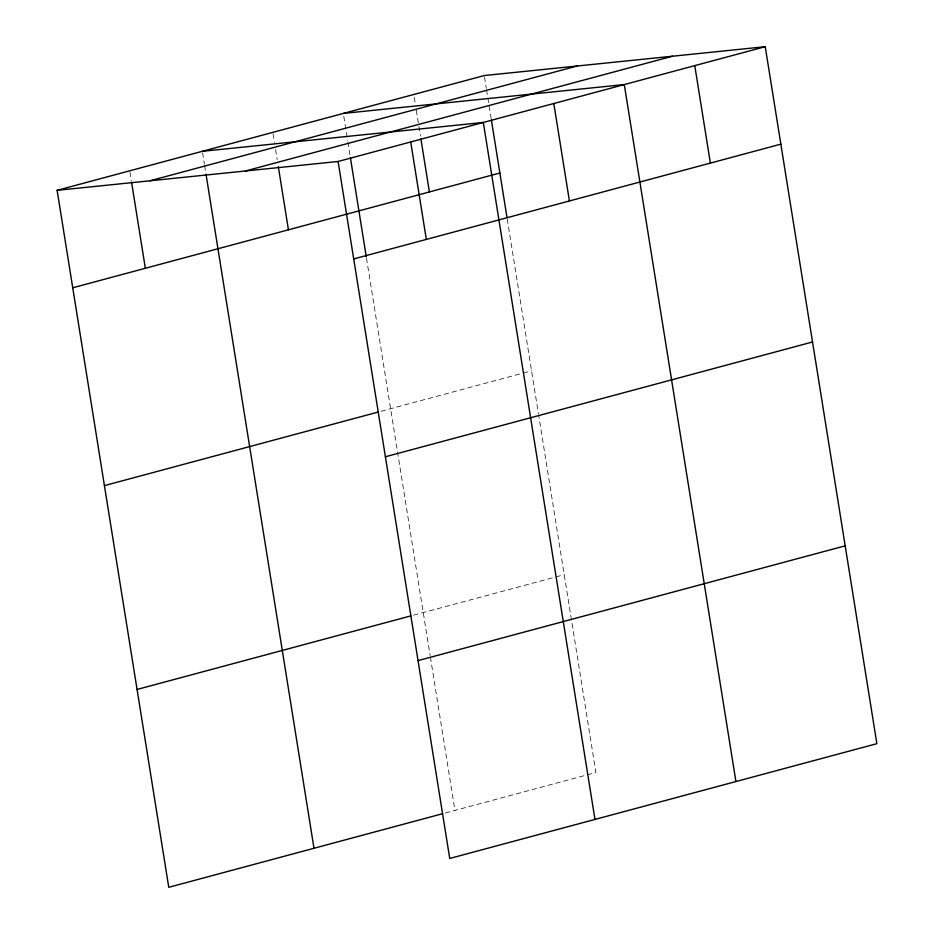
<?xml version="1.0" encoding="UTF-8"?>
<svg xmlns="http://www.w3.org/2000/svg" width="934" height="934" viewBox="0 0 934 934"><rect width="100%" height="100%" fill="white"/><g stroke="black" fill="none" stroke-linecap="round" stroke-linejoin="round"><path stroke-width="0.7" stroke-dasharray="4.67 3.5" d="M380.932 411.322L521.884 373.437M523.274 373.063L531.563 370.845M413.587 615.156L554.539 577.282M555.917 576.908L564.218 574.679M445.273 813L595.904 772.523L538.696 415.338M484.489 76.985L486.334 88.45M486.556 89.886L491.156 118.548M507.22 218.871L538.463 413.902M414.241 97.358L415.397 104.526M416.307 110.259L420.44 136.049M343.77 116.295L347.67 140.66M347.903 142.085L350.192 156.422M366.49 258.181L430.142 655.563M430.376 656.999L454.94 810.397M273.055 133.796L274.433 142.4M275.588 149.568L277.188 159.597M202.585 152.744L204.418 164.197M204.639 165.633L205.795 172.802M129.966 172.253L131.344 180.846"/><path stroke-width="1.4" d="M442.506 813.736L168.762 887.3L57.126 190.326L484.267 75.549L765.238 46.7L876.874 743.674L449.733 858.451L338.096 161.477L765.238 46.7M149.849 180.811L576.99 66.034M245.373 171.004L672.515 56.215M72.724 287.777L499.877 173M353.706 258.928L780.847 144.151M104.421 485.622L378.165 412.057M385.392 456.773L812.545 341.984M137.065 689.455L410.82 615.903M418.047 660.607L845.188 545.83M343.303 113.423L624.286 84.574L735.922 781.548M202.351 151.308L483.322 122.459L594.97 819.422M57.126 190.326L338.096 161.477M694.768 65.637L710.377 163.088M553.804 103.511L569.413 200.962M491.377 119.972L506.987 217.435M420.907 138.909L429.395 191.937M410.715 141.968L426.324 239.408M350.425 157.858L366.268 256.757M278.332 166.754L288.443 229.811M206.017 174.238L313.987 848.27M131.577 182.282L145.342 268.268"/></g></svg>
